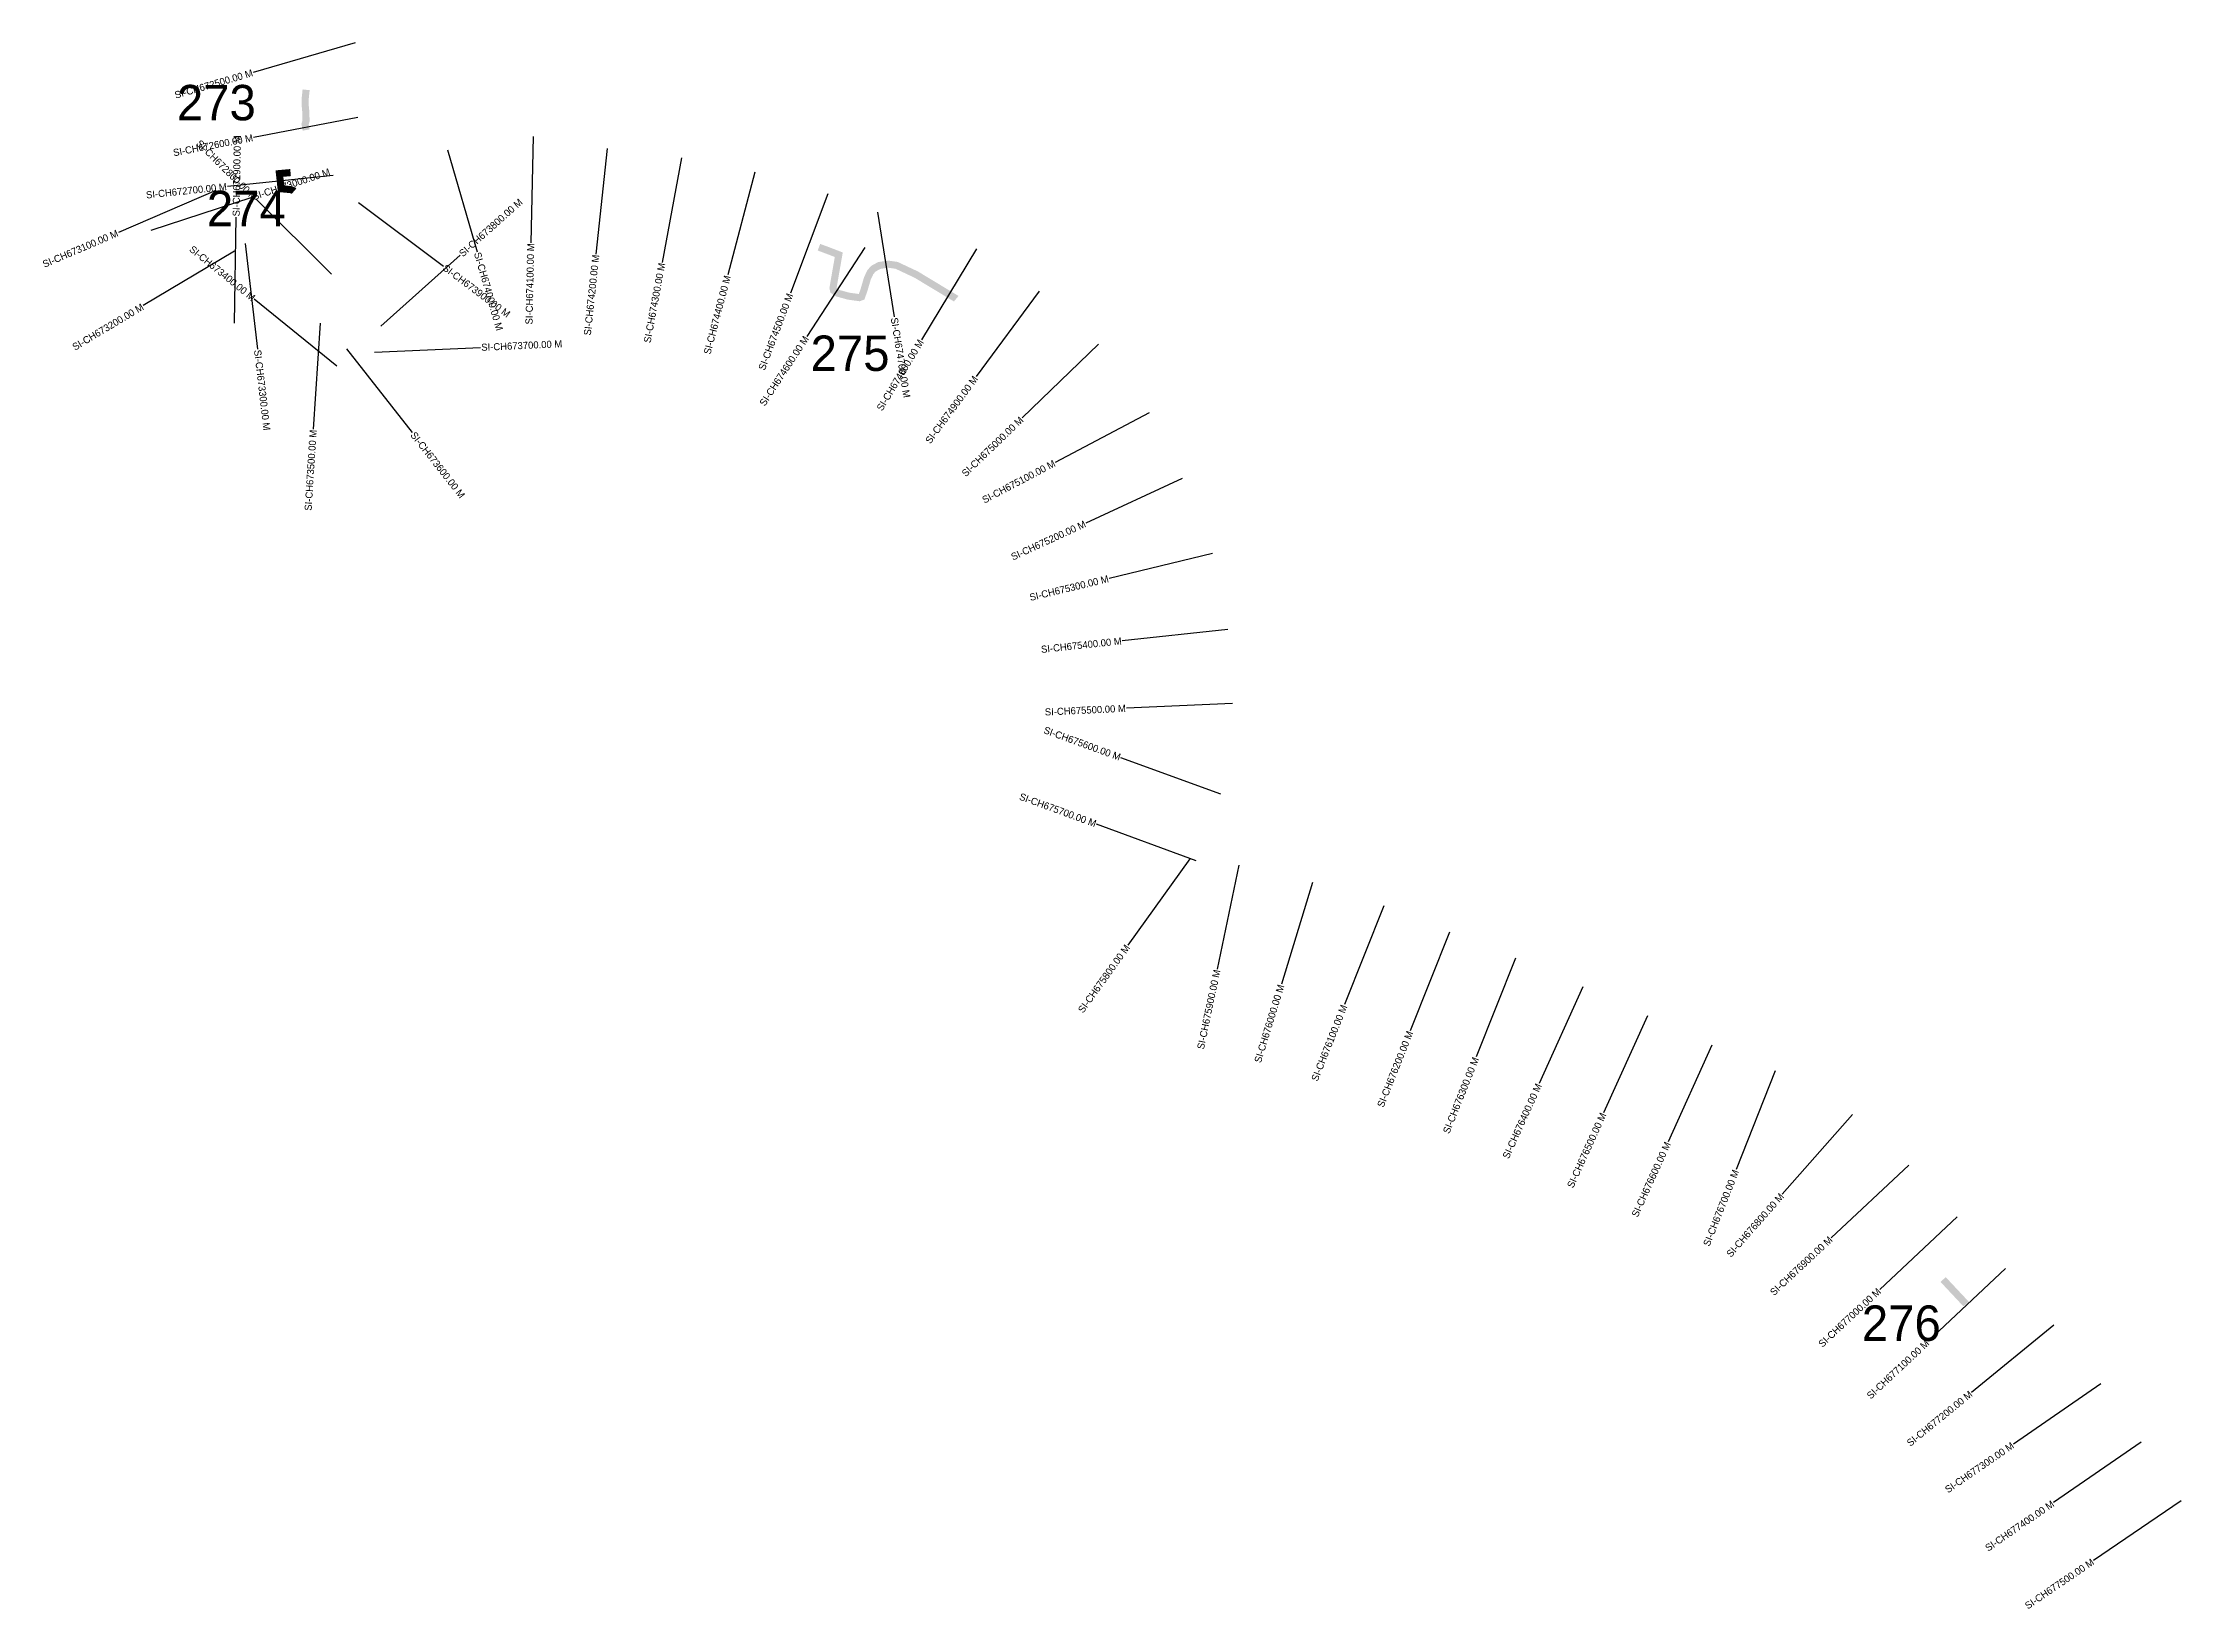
# Model space of a CAD drawing. Header units: metres. Extents: x 334602 to 339382, y 1773729 to 1776144.
# Drawn here: x 334602 to 337622, y 1773729 to 1775941 of the extents above; entities that cross this region are included whole.
import ezdxf
from ezdxf.enums import TextEntityAlignment as Align

# ---------------------------------------------------------------- set-up
doc = ezdxf.new("R2010")
doc.units = ezdxf.units.M
for name, color, linetype in [('ARTIFICIALLY PROTECTED', 4, 'Continuous'), ('CS', 134, 'Continuous'), ('CSMark', 6, 'Continuous')]:
    doc.layers.add(name, color=color, linetype=linetype)

msp = doc.modelspace()

# ---------------------------------------------------------------- linework, layer by layer
at = {"layer": 'ARTIFICIALLY PROTECTED', "const_width": 10, "flags": 128}
for points in [[(334973.8, 1775874.3), (334972.6, 1775863), (334972.5, 1775852), (334973.5, 1775841.7), (334973.6, 1775830.3), (334972.3, 1775825.8), (334973.9, 1775817.5)], [(334951.8, 1775757.4), (334936.1, 1775756), (334938.4, 1775734.6), (334951.4, 1775733.4), (334956, 1775731.9), (334956.8, 1775731.2)], [(335698, 1775652), (335711.7, 1775646.9), (335726, 1775641.4), (335719.6, 1775604.8), (335719, 1775601.1), (335717.9, 1775594.5), (335718.6, 1775591), (335724.5, 1775587.1), (335739.8, 1775582.9), (335754.9, 1775580.8), (335758.2, 1775582), (335761.4, 1775590.9), (335766.4, 1775607.9), (335770.1, 1775615.8), (335770.5, 1775616.7), (335774.9, 1775621.7), (335783.2, 1775626.2), (335795.5, 1775628.1), (335807.6, 1775626.4), (335835.3, 1775613.4), (335865.6, 1775595.1), (335891.2, 1775579.7), (335891.8, 1775579.2)], [(337285.5, 1774194.2), (337317.9, 1774159.6)]]:
    msp.add_lwpolyline(points, dxfattribs=at)
at = {"layer": 'CS'}
for p, q in [((335043.2, 1775940.7), (334899.2, 1775898.8)), ((335046.8, 1775835.2), (334899.5, 1775807)), ((335294.4, 1775808.3), (335291, 1775658.4)), ((335173.6, 1775789.7), (335215.3, 1775645.6)), ((335398.9, 1775791.5), (335383, 1775642.4)), ((335503.8, 1775778.1), (335476.4, 1775630.6)), ((335011.8, 1775753.5), (334862.6, 1775737.8)), ((335607.3, 1775757.8), (335569.2, 1775612.8)), ((334846.5, 1775731.9), (334708.6, 1775672.9)), ((334755, 1775675.9), (334897.5, 1775722.8)), ((335009.7, 1775614.1), (334903.2, 1775719.7)), ((335047.8, 1775715.3), (335167.8, 1775625.3)), ((335710.7, 1775727.4), (335657.6, 1775587.1)), ((334872.6, 1775544.7), (334874.9, 1775694.6)), ((335780.6, 1775701.7), (335804.1, 1775553.6)), ((334872.5, 1775646.6), (334743.8, 1775569.5)), ((334887.7, 1775657.1), (334905, 1775508.1)), ((335763, 1775651.5), (335680.8, 1775526.1)), ((335920.3, 1775649.6), (335842.8, 1775521.3)), ((335079.5, 1775540.6), (335191.2, 1775640.7)), ((336009, 1775590.1), (335919.9, 1775469.4)), ((335017.2, 1775484.2), (334900.6, 1775578.6)), ((334993.4, 1775544.9), (334983.9, 1775395.2)), ((335031, 1775508.3), (335123.6, 1775390.3)), ((335070.3, 1775503.8), (335220.1, 1775510.6)), ((336092.8, 1775515.1), (335984.9, 1775410.9)), ((336164.2, 1775418.1), (336031.6, 1775348.1)), ((336211, 1775325.3), (336074.8, 1775262.4)), ((336253.6, 1775219.5), (336107.8, 1775184.3)), ((336275.5, 1775112.1), (336126.4, 1775096.2)), ((336282.1, 1775007.8), (336132.3, 1775000.9)), ((336265.3, 1774879.6), (336124.4, 1774931.1)), ((336230.9, 1774785.6), (336090.1, 1774837.2)), ((336221.9, 1774788.1), (336134.4, 1774666.3)), ((336291, 1774779.4), (336260.3, 1774632.6)), ((336394.8, 1774754.7), (336351, 1774611.3)), ((336495.7, 1774721.8), (336440.2, 1774582.4)), ((336588.6, 1774684.8), (336533.1, 1774545.4)), ((336681.5, 1774647.8), (336626, 1774508.5)), ((336776.8, 1774607.7), (336715, 1774471)), ((336867.9, 1774566.5), (336806.1, 1774429.8)), ((336959.1, 1774525.3), (336897.2, 1774388.6)), ((337048.3, 1774489), (336993.2, 1774349.5)), ((337157.5, 1774427.4), (337058.4, 1774314.8)), ((337237.2, 1774355.6), (337127.6, 1774253.2)), ((337305.5, 1774282.6), (337195.9, 1774180.1)), ((337373.8, 1774209.6), (337264.3, 1774107.1)), ((337441.8, 1774129.6), (337325.6, 1774034.8)), ((337508.2, 1774046.9), (337384.7, 1773961.7)), ((337565, 1773964.6), (337441.5, 1773879.4)), ((337621.7, 1773881.8), (337497.8, 1773797.3))]:
    msp.add_line(p, q, dxfattribs=at)

# ---------------------------------------------------------------- texts
at = {"char_height": 50, "attachment_point": 1}
for s, insert in [('273', (334791.2, 1775881.2)), ('274', (334833.6, 1775731.7)), ('275', (335686.1, 1775527.3)), ('276', (337170.7, 1774157.6))]:
    msp.add_mtext_dynamic_manual_height_columns(s, width=84.374, gutter_width=1, heights=[74.2], dxfattribs=dict(at, insert=insert))
at = {"layer": 'CSMark'}
for s, rotation, p in [('SI-CH672500.00 M', 16.2355, (334898.2, 1775898.5)), ('SI-CH672600.00 M', 10.8455, (334898.5, 1775806.8)), ('SI-CH672800.00 M', 315.2454, (334902.5, 1775720.4)), ('SI-CH672700.00 M', 6.0101, (334861.6, 1775737.7)), ('SI-CH673100.00 M', 23.1703, (334707.6, 1775672.5)), ('SI-CH673400.00 M', 320.9921, (334899.9, 1775579.2)), ('SI-CH674100.00 M', 88.7262, (335291, 1775657.4)), ('SI-CH674200.00 M', 83.9205, (335382.9, 1775641.4)), ('SI-CH674300.00 M', 79.4492, (335476.2, 1775629.7)), ('SI-CH674400.00 M', 75.2938, (335568.9, 1775611.8)), ('SI-CH674500.00 M', 69.2779, (335657.3, 1775586.2)), ('SI-CH673200.00 M', 30.9489, (334743, 1775568.9)), ('SI-CH674600.00 M', 56.758, (335680.2, 1775525.2)), ('SI-CH674800.00 M', 58.8591, (335842.2, 1775520.4)), ('SI-CH674900.00 M', 53.5654, (335919.3, 1775468.6)), ('SI-CH675000.00 M', 44.0314, (335984.2, 1775410.2)), ('SI-CH673500.00 M', 86.3419, (334983.8, 1775394.2)), ('SI-CH675100.00 M', 27.8066, (336030.7, 1775347.7)), ('SI-CH675200.00 M', 24.7826, (336073.9, 1775262)), ('SI-CH675300.00 M', 13.5627, (336106.8, 1775184.1)), ('SI-CH675400.00 M', 6.0748, (336125.4, 1775096.1)), ('SI-CH675500.00 M', 2.6303, (336131.3, 1775000.9)), ('SI-CH675600.00 M', 339.8958, (336123.5, 1774931.5)), ('SI-CH675700.00 M', 339.8958, (336089.1, 1774837.6)), ('SI-CH675800.00 M', 54.3057, (336133.8, 1774665.5)), ('SI-CH675900.00 M', 78.1835, (336260.1, 1774631.6)), ('SI-CH676000.00 M', 73.0006, (336350.7, 1774610.3)), ('SI-CH676100.00 M', 68.3038, (336439.8, 1774581.5)), ('SI-CH676200.00 M', 68.3038, (336532.8, 1774544.5)), ('SI-CH676300.00 M', 68.3038, (336625.7, 1774507.5)), ('SI-CH676400.00 M', 65.6627, (336714.6, 1774470.1)), ('SI-CH676500.00 M', 65.6627, (336805.7, 1774428.9)), ('SI-CH676600.00 M', 65.6627, (336896.8, 1774387.7)), ('SI-CH676700.00 M', 68.481, (336992.9, 1774348.6)), ('SI-CH676800.00 M', 48.6721, (337057.8, 1774314)), ('SI-CH676900.00 M', 43.0954, (337126.9, 1774252.5)), ('SI-CH677000.00 M', 43.0954, (337195.2, 1774179.5)), ('SI-CH677100.00 M', 43.0954, (337263.5, 1774106.4)), ('SI-CH677200.00 M', 39.2047, (337324.8, 1774034.1)), ('SI-CH677300.00 M', 34.585, (337383.9, 1773961.2)), ('SI-CH677400.00 M', 34.585, (337440.6, 1773878.8)), ('SI-CH677500.00 M', 34.3019, (337497, 1773796.7))]:
    msp.add_text(s, height=10, rotation=rotation, dxfattribs=at).set_placement(p, align=Align.MIDDLE_RIGHT)
for s, rotation, p in [('SI-CH672900.00 M', 89.1182, (334874.9, 1775695.6)), ('SI-CH673000.00 M', 18.2072, (334898.4, 1775723.1)), ('SI-CH673800.00 M', 41.8649, (335191.9, 1775641.4)), ('SI-CH674000.00 M', 286.1212, (335215.5, 1775644.6)), ('SI-CH673900.00 M', 323.1223, (335168.6, 1775624.7)), ('SI-CH674700.00 M', 279.0136, (335804.3, 1775552.6)), ('SI-CH673300.00 M', 276.6417, (334905.2, 1775507.1)), ('SI-CH673700.00 M', 2.5772, (335221.1, 1775510.6)), ('SI-CH673600.00 M', 308.1431, (335124.3, 1775389.5))]:
    msp.add_text(s, height=10, rotation=rotation, dxfattribs=at).set_placement(p, align=Align.MIDDLE_LEFT)

doc.saveas('drawing.dxf')
